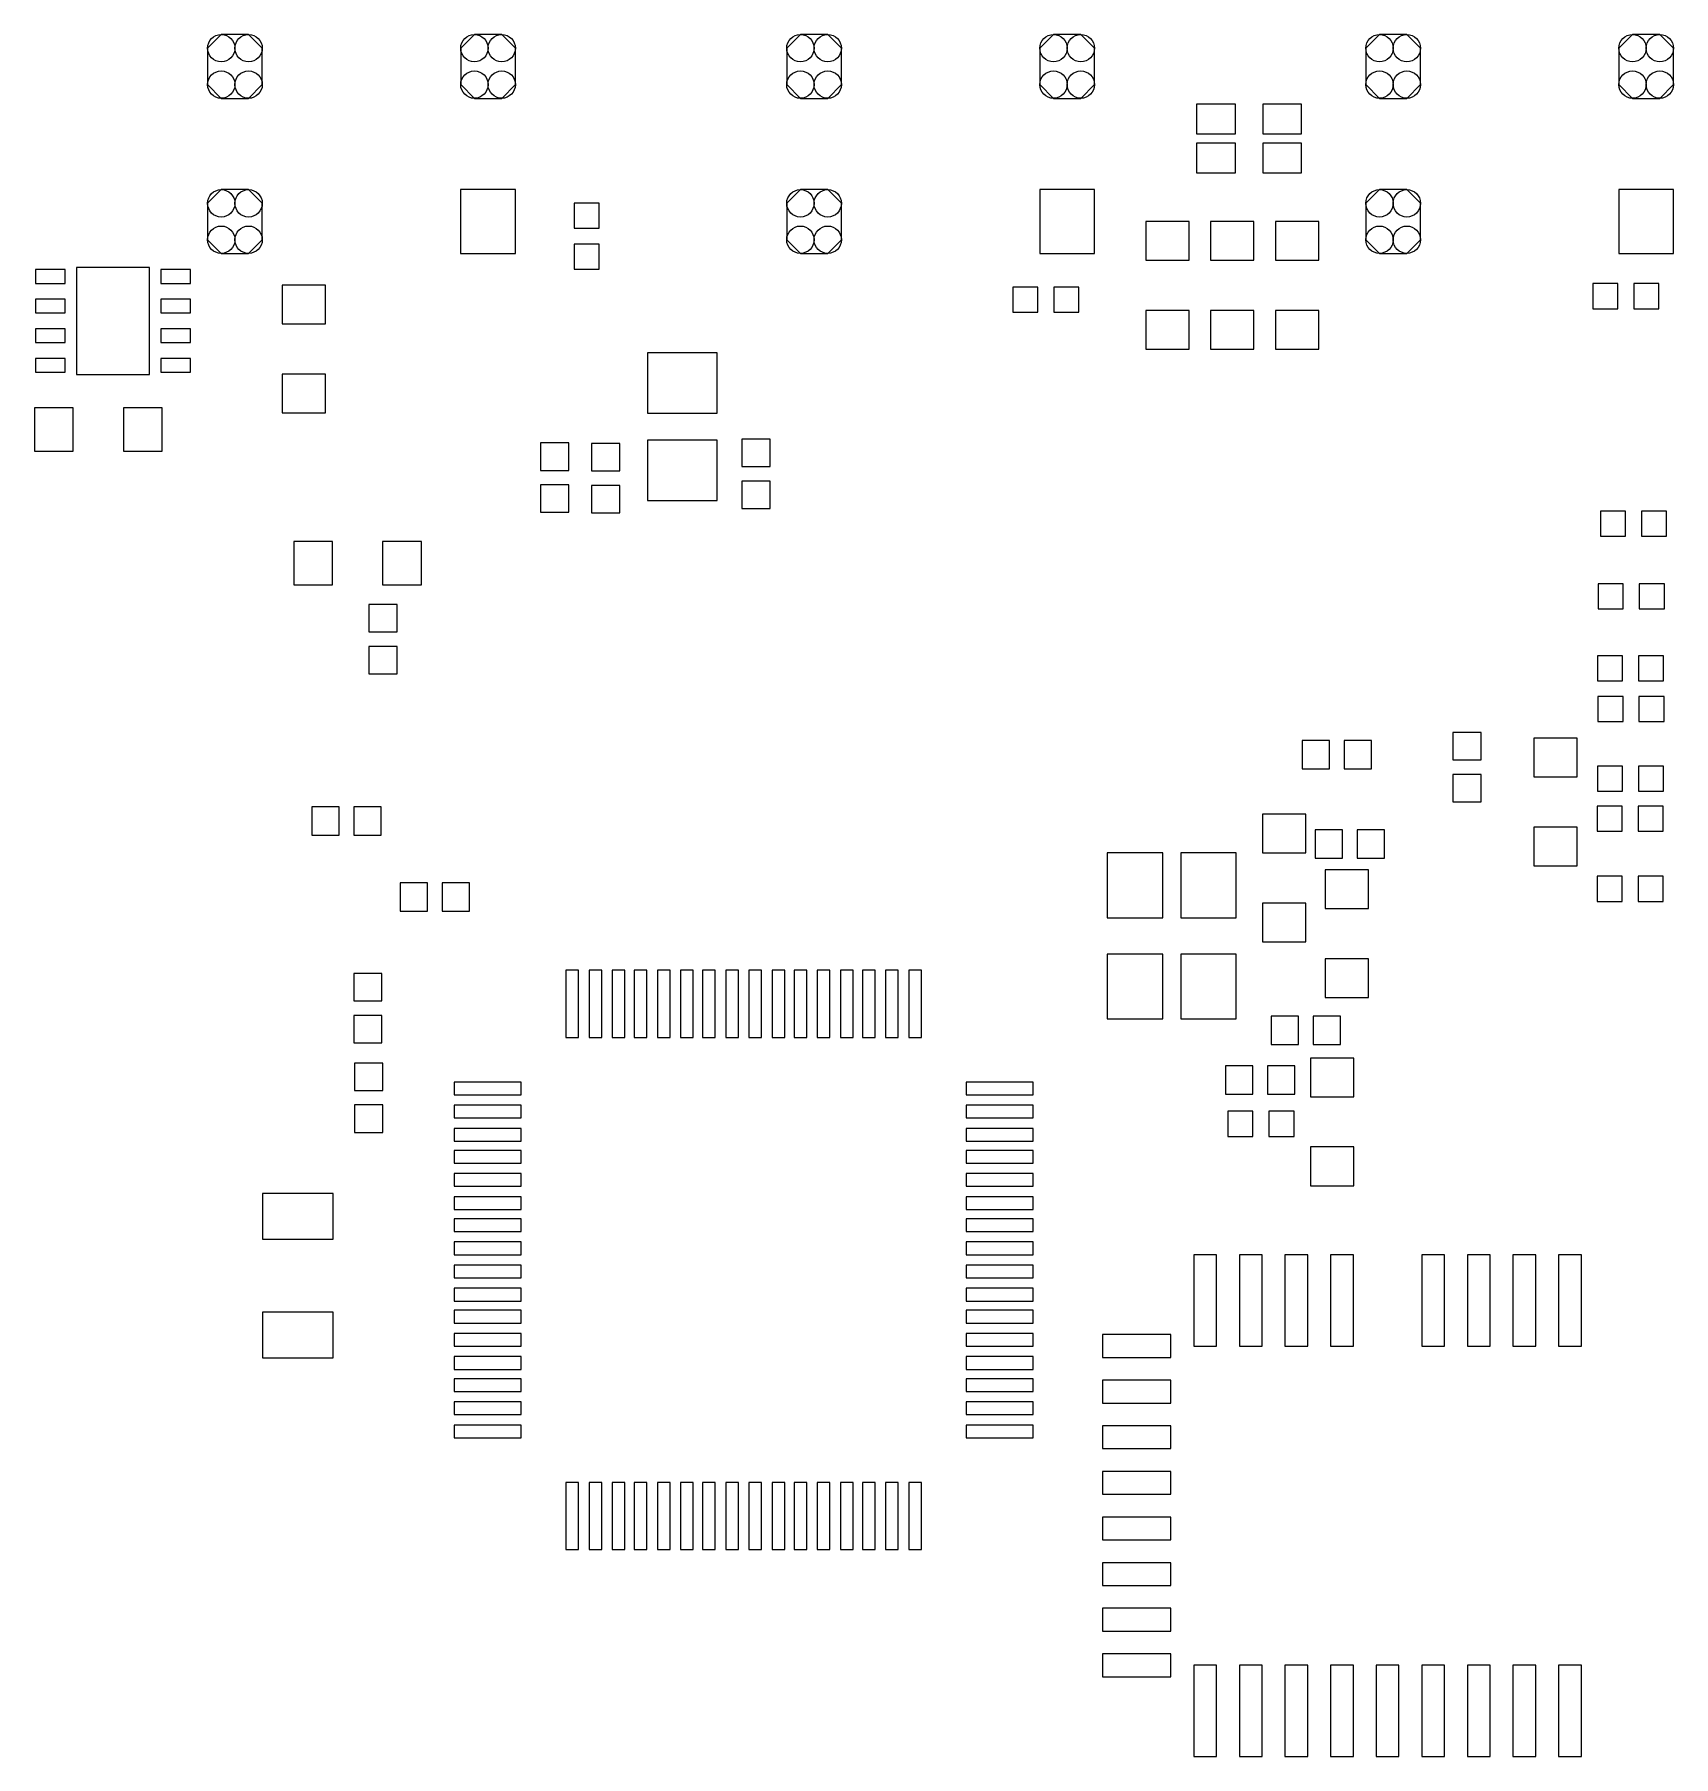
# Model space of a CAD drawing. Extents: x -37.4 to -1.4, y -37.9 to -0.1.
import ezdxf

# ---------------------------------------------------------------- set-up
doc = ezdxf.new("R2010")
doc.units = 0
doc.layers.get('0').update_dxf_attribs({"linetype": 'CONTINUOUS'})
doc.layers.add('gtp', color=8, linetype='CONTINUOUS')

# ---------------------------------------------------------------- blocks, each defined once
blk = doc.blocks.new('D10')
blk.add_lwpolyline([(-0.474999, -0.424999), (0.474999, -0.424999), (0.474999, 0.424999), (-0.474999, 0.424999)], close=True)
blk = doc.blocks.new('D11')
blk.add_lwpolyline([(-0.274999, -0.274999), (0.274999, -0.274999), (0.274999, 0.274999), (-0.274999, 0.274999)], close=True)
blk = doc.blocks.new('D12')
blk.add_lwpolyline([(-0.299999, -0.309999), (0.299999, -0.309999), (0.299999, 0.309999), (-0.299999, 0.309999)], close=True)
blk = doc.blocks.new('D13')
blk.add_lwpolyline([(-0.761998, -0.660399), (0.761998, -0.660399), (0.761998, 0.660399), (-0.761998, 0.660399)], close=True)
blk = doc.blocks.new('D14')
blk.add_lwpolyline([(-0.424999, -0.474999), (0.424999, -0.474999), (0.424999, 0.474999), (-0.424999, 0.474999)], close=True)
blk = doc.blocks.new('D15')
blk.add_lwpolyline([(-0.424999, -0.324999), (0.424999, -0.324999), (0.424999, 0.324999), (-0.424999, 0.324999)], close=True)
blk = doc.blocks.new('D16')
blk.add_lwpolyline([(-0.324999, -0.15), (0.324999, -0.15), (0.324999, 0.15), (-0.324999, 0.15)], close=True)
blk = doc.blocks.new('D17')
blk.add_lwpolyline([(-0.800098, -1.174998), (0.800098, -1.174998), (0.800098, 1.174998), (-0.800098, 1.174998)], close=True)
blk = doc.blocks.new('D18')
blk.add_lwpolyline([(-0.274999, -0.274999), (0.274999, -0.274999), (0.274999, 0.274999), (-0.274999, 0.274999)], close=True)
blk = doc.blocks.new('D19')
blk.add_lwpolyline([(-0.309999, -0.299999), (0.309999, -0.299999), (0.309999, 0.299999), (-0.309999, 0.299999)], close=True)
blk = doc.blocks.new('D20')
blk.add_lwpolyline([(-0.774998, -0.499999), (0.774998, -0.499999), (0.774998, 0.499999), (-0.774998, 0.499999)], close=True)
blk = doc.blocks.new('D21')
blk.add_lwpolyline([(-0.736599, -0.1397), (0.736599, -0.1397), (0.736599, 0.1397), (-0.736599, 0.1397)], close=True)
blk = doc.blocks.new('D22')
blk.add_lwpolyline([(-0.1397, -0.736599), (0.1397, -0.736599), (0.1397, 0.736599), (-0.1397, 0.736599)], close=True)
blk = doc.blocks.new('D23')
blk.add_lwpolyline([(-0.749999, -0.25), (0.749999, -0.25), (0.749999, 0.25), (-0.749999, 0.25)], close=True)
blk = doc.blocks.new('D24')
blk.add_lwpolyline([(-0.25, -0.999998), (0.25, -0.999998), (0.25, 0.999998), (-0.25, 0.999998)], close=True)
blk = doc.blocks.new('D25')
blk.add_lwpolyline([(-0.609599, -0.711199), (0.609599, -0.711199), (0.609599, 0.711199), (-0.609599, 0.711199)], close=True)
blk = doc.blocks.new('D26')
blk.add_lwpolyline([(-0.599999, -0.699999), (0.599999, -0.699999), (0.599999, 0.699999), (-0.599999, 0.699999)], close=True)
blk = doc.blocks.new('D27')
blk.add_lwpolyline([(-0.59944, 0.39878), (-0.59944, -0.39878), (-0.29972, -0.70104), (0.29972, -0.70104), (0.59944, -0.39878), (0.59944, 0.39878), (0.29972, 0.70104), (-0.29972, 0.70104)], close=True)
for centre in [(-0.29972, 0.39878), (0.29972, 0.39878), (-0.29972, -0.39878), (0.29972, -0.39878)]:
    blk.add_circle(centre, 0.3)

msp = doc.modelspace()

# ---------------------------------------------------------------- block references
at = {"layer": 'gtp'}
for name, p in [('D27', (-32.960066, -0.800002)), ('D27', (-27.410055, -0.800002)), ('D27', (-20.260041, -0.800002)), ('D27', (-14.710029, -0.800002)), ('D27', (-7.560015, -0.800002)), ('D27', (-2.010004, -0.800002)), ('D15', (-11.445023, -1.955004)), ('D15', (-9.99502, -1.955004)), ('D15', (-11.445023, -2.805006)), ('D15', (-9.99502, -2.805006)), ('D27', (-32.960066, -4.200008)), ('D26', (-27.410055, -4.200008)), ('D27', (-20.260041, -4.200008)), ('D26', (-14.710029, -4.200008)), ('D27', (-7.560015, -4.200008)), ('D26', (-2.010004, -4.200008)), ('D18', (-25.24775, -4.069608)), ('D10', (-12.510025, -4.624509)), ('D10', (-11.088522, -4.624509)), ('D10', (-9.667019, -4.624509)), ('D18', (-25.24775, -4.96961)), ('D16', (-37.007674, -5.405211)), ('D17', (-35.632671, -6.380113)), ('D16', (-34.257669, -5.405211)), ('D10', (-31.452763, -6.018612)), ('D11', (-15.626431, -5.911112)), ('D11', (-14.726429, -5.911112)), ('D11', (-2.905506, -5.836712)), ('D11', (-2.005504, -5.836712)), ('D16', (-37.007674, -6.055212)), ('D16', (-34.257669, -6.055212)), ('D10', (-12.510025, -6.574513)), ('D10', (-11.088522, -6.574513)), ('D10', (-9.667019, -6.574513)), ('D16', (-37.007674, -6.705213)), ('D16', (-34.257669, -6.705213)), ('D13', (-23.147046, -7.738515)), ('D16', (-37.007674, -7.355115)), ('D16', (-34.257669, -7.355115)), ('D10', (-31.452763, -7.968616)), ('D14', (-36.932574, -8.761418)), ('D14', (-34.98257, -8.761418)), ('D19', (-25.950952, -9.354619)), ('D13', (-23.147046, -9.653719)), ('D19', (-21.531843, -9.270219)), ('D19', (-24.83095, -9.368019)), ('D19', (-25.950952, -10.274621)), ('D19', (-24.83095, -10.288021)), ('D19', (-21.531843, -10.19022)), ('D11', (-2.737305, -10.821322)), ('D11', (-1.837304, -10.821322)), ('D14', (-31.246162, -11.691923)), ('D14', (-29.296159, -11.691923)), ('D11', (-2.787106, -12.414525)), ('D11', (-1.887104, -12.414525)), ('D19', (-29.711559, -12.895226)), ('D19', (-29.711559, -13.815328)), ('D11', (-2.805806, -13.995328)), ('D11', (-1.905804, -13.995328)), ('D11', (-2.793306, -14.88543)), ('D11', (-1.893304, -14.88543)), ('D19', (-5.941312, -15.700831)), ('D12', (-9.257719, -15.888032)), ('D12', (-8.337717, -15.888032)), ('D10', (-3.996508, -15.951232)), ('D11', (-2.805806, -16.416433)), ('D11', (-1.905804, -16.416433)), ('D19', (-5.941312, -16.620833)), ('D12', (-30.975362, -17.342835)), ('D12', (-30.05536, -17.342835)), ('D10', (-9.95012, -17.617535)), ('D11', (-2.812106, -17.292735)), ('D11', (-1.912104, -17.292735)), ('D12', (-8.971018, -17.846036)), ('D12', (-8.050916, -17.846036)), ('D10', (-3.996508, -17.901236)), ('D25', (-13.222326, -18.752238)), ('D25', (-11.609523, -18.752238)), ('D10', (-8.576217, -18.837538)), ('D12', (-29.034058, -19.009638)), ('D12', (-28.114056, -19.009638)), ('D11', (-2.814006, -18.828038)), ('D11', (-1.914004, -18.828038)), ('D10', (-9.95012, -19.567539)), ('D25', (-13.222326, -20.969842)), ('D25', (-11.609523, -20.969842)), ('D10', (-8.576217, -20.787542)), ('D19', (-30.04636, -20.983242)), ('D22', (-25.563251, -21.350243)), ('D22', (-25.05525, -21.350243)), ('D22', (-24.547249, -21.350243)), ('D22', (-24.064648, -21.350243)), ('D22', (-23.556647, -21.350243)), ('D22', (-23.048646, -21.350243)), ('D22', (-22.566045, -21.350243)), ('D22', (-22.058044, -21.350243)), ('D22', (-21.550043, -21.350243)), ('D22', (-21.042042, -21.350243)), ('D22', (-20.559441, -21.350243)), ('D22', (-20.05144, -21.350243)), ('D22', (-19.543439, -21.350243)), ('D22', (-19.060838, -21.350243)), ('D22', (-18.552837, -21.350243)), ('D22', (-18.044836, -21.350243)), ('D19', (-30.04636, -21.903244)), ('D12', (-9.93322, -21.928544)), ('D12', (-9.013218, -21.928544)), ('D19', (-30.03046, -22.947246)), ('D10', (-8.896118, -22.963346)), ('D12', (-10.935722, -23.021246)), ('D12', (-10.01572, -23.021246)), ('D21', (-27.417455, -23.204446)), ('D21', (-16.190632, -23.204446)), ('D19', (-30.03046, -23.867248)), ('D21', (-27.417455, -23.712447)), ('D21', (-16.190632, -23.712447)), ('D11', (-10.908722, -23.979748)), ('D11', (-10.00872, -23.979748)), ('D21', (-27.417455, -24.220448)), ('D21', (-16.190632, -24.220448)), ('D10', (-8.896118, -24.91335)), ('D21', (-27.417455, -24.703049)), ('D21', (-16.190632, -24.703049)), ('D21', (-27.417455, -25.21105)), ('D21', (-16.190632, -25.21105)), ('D20', (-31.580563, -26.007352)), ('D21', (-27.417455, -25.719051)), ('D21', (-16.190632, -25.719051)), ('D21', (-27.417455, -26.201652)), ('D21', (-16.190632, -26.201652)), ('D21', (-27.417455, -26.709653)), ('D21', (-16.190632, -26.709653)), ('D21', (-27.417455, -27.217654)), ('D21', (-16.190632, -27.217654)), ('D24', (-11.682623, -27.851256)), ('D24', (-10.682621, -27.851256)), ('D24', (-9.682619, -27.851256)), ('D24', (-8.682617, -27.851256)), ('D24', (-6.682613, -27.851256)), ('D24', (-5.682611, -27.851256)), ('D24', (-4.682509, -27.851256)), ('D24', (-3.682507, -27.851256)), ('D21', (-27.417455, -27.725655)), ('D21', (-16.190632, -27.725655)), ('D20', (-31.580563, -28.607457)), ('D21', (-27.417455, -28.208256)), ('D21', (-16.190632, -28.208256)), ('D21', (-27.417455, -28.716257)), ('D21', (-16.190632, -28.716257)), ('D23', (-13.182626, -28.851258)), ('D21', (-27.417455, -29.224258)), ('D21', (-16.190632, -29.224258)), ('D21', (-27.417455, -29.706859)), ('D21', (-16.190632, -29.706859)), ('D23', (-13.182626, -29.85126)), ('D21', (-27.417455, -30.21486)), ('D21', (-16.190632, -30.21486)), ('D21', (-27.417455, -30.722861)), ('D21', (-16.190632, -30.722861)), ('D23', (-13.182626, -30.851262)), ('D23', (-13.182626, -31.851264)), ('D22', (-25.563251, -32.577065)), ('D22', (-25.05525, -32.577065)), ('D22', (-24.547249, -32.577065)), ('D22', (-24.064648, -32.577065)), ('D22', (-23.556647, -32.577065)), ('D22', (-23.048646, -32.577065)), ('D22', (-22.566045, -32.577065)), ('D22', (-22.058044, -32.577065)), ('D22', (-21.550043, -32.577065)), ('D22', (-21.042042, -32.577065)), ('D22', (-20.559441, -32.577065)), ('D22', (-20.05144, -32.577065)), ('D22', (-19.543439, -32.577065)), ('D22', (-19.060838, -32.577065)), ('D22', (-18.552837, -32.577065)), ('D22', (-18.044836, -32.577065)), ('D23', (-13.182626, -32.851266)), ('D23', (-13.182626, -33.851268)), ('D23', (-13.182626, -34.85127)), ('D23', (-13.182626, -35.851272)), ('D24', (-11.682623, -36.851274)), ('D24', (-10.682621, -36.851274)), ('D24', (-9.682619, -36.851274)), ('D24', (-8.682617, -36.851274)), ('D24', (-7.682615, -36.851274)), ('D24', (-6.682613, -36.851274)), ('D24', (-5.682611, -36.851274)), ('D24', (-4.682509, -36.851274)), ('D24', (-3.682507, -36.851274))]:
    msp.add_blockref(name, p, dxfattribs=at)

doc.saveas('drawing.dxf')
